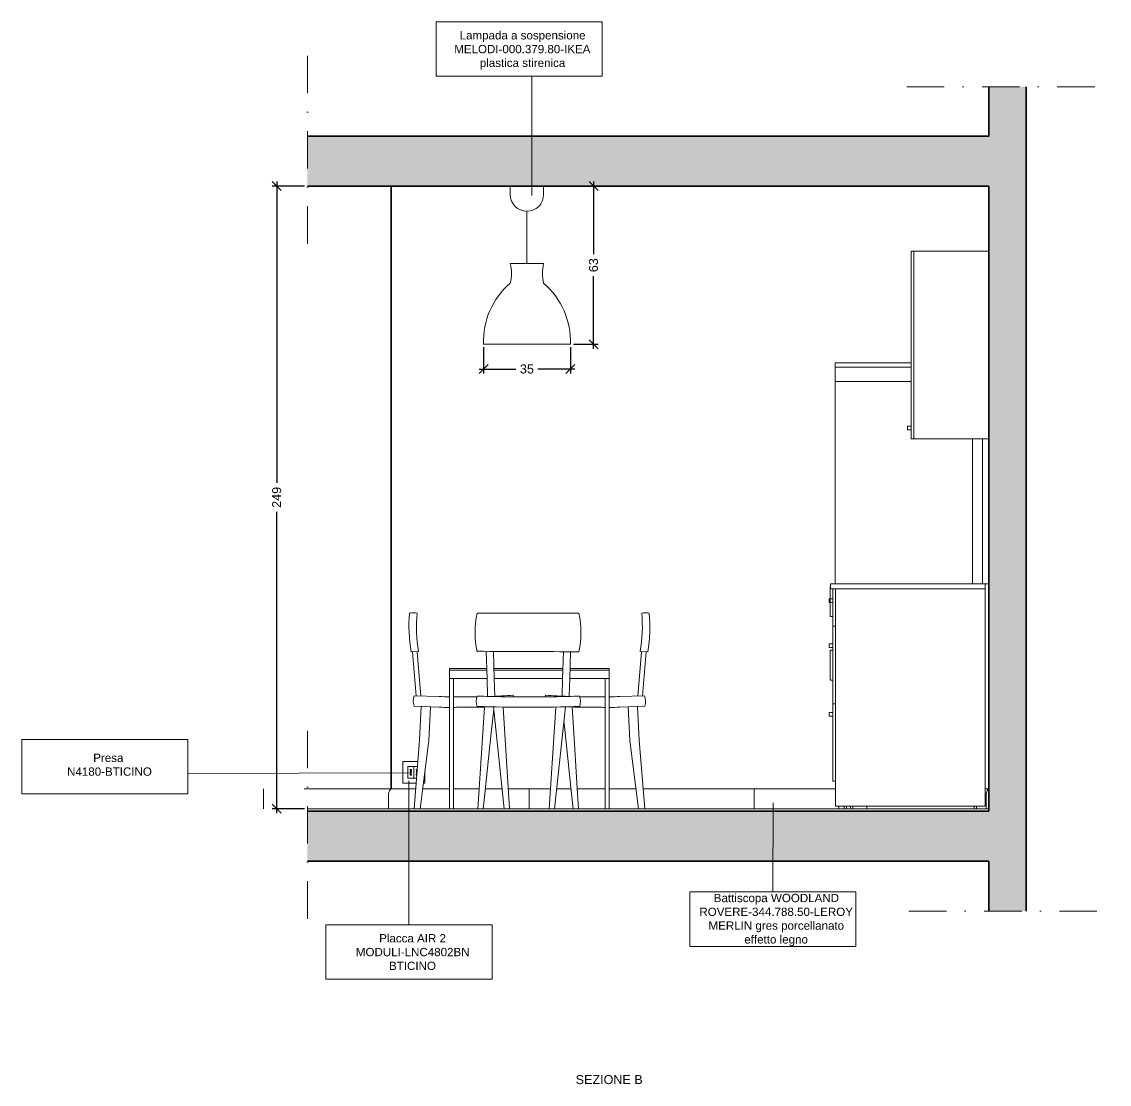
# Model space of a CAD drawing. Header units: inches. Extents: x -326 to 7826, y -681 to 1655.
# Drawn here: x -326.1 to 109, y -672.3 to -247.3 of the extents above; entities that cross this region are included whole.
import ezdxf

# ---------------------------------------------------------------- set-up
doc = ezdxf.new("R2010")
doc.units = ezdxf.units.IN
doc.header["$MEASUREMENT"] = 0
doc.linetypes.add('DASHDOT', pattern=[1, 0.5, -0.25, 0, -0.25])
for name, color, linetype, lineweight in [('A-ANNO-DIMS', 3, 'Continuous', 9), ('A-ANNO-SYMB', 3, 'Continuous', 18), ('A-FURN', 8, 'Continuous', 18), ('A-SECT C-MCUT', 9, 'Continuous', 20), ('A-SECT-MCUT', 2, 'Continuous', 35), ('A-WALL-FULL-INTR', 7, 'Continuous', 35), ('A-WALL-STUD', 4, 'Continuous', 18)]:
    doc.layers.add(name, color=color, linetype=linetype, lineweight=lineweight)
doc.styles.add('ARIAL', font='arial.ttf')
doc.styles.get("Standard").update_dxf_attribs({"font": 'arial.ttf'})
doc.dimstyles.new('TICK_36', dxfattribs={"dimtxt": 3.6, "dimasz": 3.6, "dimexe": 1.8, "dimexo": 1.2, "dimgap": 1.8, "dimtad": 0, "dimdec": 1, "dimzin": 0, "dimdsep": 46, "dimtxsty": 'ARIAL', "dimblk": 'OBLIQUE', "dimcen": 1.8, "dimdle": 1.8, "dimclrd": 3, "dimclre": 4, "dimclrt": 3, "dimadec": 0, "dimazin": 0, "dimtfac": 1, "dimtdec": 1, "dimtmove": 1, "dimatfit": 3, "dimldrblk": 'OBLIQUE', "dimfxl": 1, "dimtfill": 1, "dimtolj": 1, "dimtzin": 0, "dimarcsym": 0})

# ---------------------------------------------------------------- blocks, each defined once
blk = doc.blocks.new('_Oblique')
at = {"color": 0, "linetype": 'ByBlock', "lineweight": -2}
blk.add_line((-0.5, -0.5), (0.5, 0.5), dxfattribs=at)
blk = doc.blocks.new('*D49')
at = {"layer": 'A-ANNO-DIMS', "color": 1, "lineweight": -2, "transparency": 16777216}
for p, q in [((-105.38, -313.04), (-95.52, -313.04)), ((-105.38, -376.32), (-95.52, -376.32))]:
    blk.add_line(p, q, dxfattribs=at)
at = {"layer": 'A-ANNO-DIMS', "color": 3, "lineweight": -2, "transparency": 16777216}
for p, q in [((-97.32, -311.24), (-97.32, -340.29)), ((-97.32, -378.12), (-97.32, -349.07))]:
    blk.add_line(p, q, dxfattribs=at)
at = {"layer": 'Defpoints', "color": 0, "transparency": 16777216}
for p in [(-106.58, -313.04), (-97.32, -313.04), (-106.58, -376.32)]:
    blk.add_point(p, dxfattribs=at)
at = {"layer": 'A-ANNO-DIMS', "color": 3, "lineweight": -2, "transparency": 16777216, "xscale": 3.6, "yscale": 3.6, "zscale": 3.6}
for p, rotation in [((-97.32, -313.04), 90), ((-97.32, -376.32), 270)]:
    blk.add_blockref('_Oblique', p, dxfattribs=dict(at, rotation=rotation))
at = {"layer": 'A-ANNO-DIMS', "color": 3, "transparency": 16777216, "insert": (-97.32, -344.68), "char_height": 3.6, "attachment_point": 5, "rotation": 90, "style": 'ARIAL', "bg_fill": 3, "box_fill_scale": 1.25, "bg_fill_color": 256, "bg_fill_true_color": 13158600, "bg_fill_transparency": 0}
blk.add_mtext('\\A1;63', dxfattribs=at)
blk = doc.blocks.new('*D50')
at = {"layer": 'A-ANNO-DIMS', "color": 1, "lineweight": -2, "transparency": 16777216}
for p, q in [((-141.33, -377.52), (-141.33, -388.02)), ((-106.58, -377.52), (-106.58, -388.02))]:
    blk.add_line(p, q, dxfattribs=at)
at = {"layer": 'A-ANNO-DIMS', "color": 3, "lineweight": -2, "transparency": 16777216}
for p, q in [((-143.13, -386.22), (-128.35, -386.22)), ((-104.78, -386.22), (-119.57, -386.22))]:
    blk.add_line(p, q, dxfattribs=at)
at = {"layer": 'Defpoints', "color": 0, "transparency": 16777216}
for p in [(-141.33, -376.32), (-106.58, -376.32), (-106.58, -386.22)]:
    blk.add_point(p, dxfattribs=at)
at = {"layer": 'A-ANNO-DIMS', "color": 3, "lineweight": -2, "transparency": 16777216, "xscale": 3.6, "yscale": 3.6, "zscale": 3.6, "rotation": 180}
blk.add_blockref('_Oblique', (-141.33, -386.22), dxfattribs=at)
at = {"layer": 'A-ANNO-DIMS', "color": 3, "lineweight": -2, "transparency": 16777216, "xscale": 3.6, "yscale": 3.6, "zscale": 3.6}
blk.add_blockref('_Oblique', (-106.58, -386.22), dxfattribs=at)
at = {"layer": 'A-ANNO-DIMS', "color": 3, "transparency": 16777216, "insert": (-123.96, -386.22), "char_height": 3.6, "attachment_point": 5, "style": 'ARIAL', "bg_fill": 3, "box_fill_scale": 1.25, "bg_fill_color": 256, "bg_fill_true_color": 13158600, "bg_fill_transparency": 0}
blk.add_mtext('\\A1;35', dxfattribs=at)
blk = doc.blocks.new('*D72')
at = {"layer": 'A-ANNO-DIMS', "color": 1, "lineweight": -2, "transparency": 16777216}
for p, q in [((-212.99, -313.04), (-225.87, -313.04)), ((-212.99, -562.09), (-225.87, -562.09))]:
    blk.add_line(p, q, dxfattribs=at)
at = {"layer": 'A-ANNO-DIMS', "color": 3, "lineweight": -2, "transparency": 16777216}
for p, q in [((-224.07, -311.24), (-224.07, -431.75)), ((-224.07, -563.89), (-224.07, -443.38))]:
    blk.add_line(p, q, dxfattribs=at)
at = {"layer": 'Defpoints', "color": 0, "transparency": 16777216}
for p in [(-224.07, -313.04), (-211.79, -313.04), (-211.79, -562.09)]:
    blk.add_point(p, dxfattribs=at)
at = {"layer": 'A-ANNO-DIMS', "color": 3, "lineweight": -2, "transparency": 16777216, "xscale": 3.6, "yscale": 3.6, "zscale": 3.6}
for p, rotation in [((-224.07, -313.04), 90), ((-224.07, -562.09), 270)]:
    blk.add_blockref('_Oblique', p, dxfattribs=dict(at, rotation=rotation))
at = {"layer": 'A-ANNO-DIMS', "color": 3, "transparency": 16777216, "insert": (-224.07, -437.56), "char_height": 3.6, "attachment_point": 5, "rotation": 90, "style": 'ARIAL', "bg_fill": 3, "box_fill_scale": 1.25, "bg_fill_color": 256, "bg_fill_true_color": 13158600, "bg_fill_transparency": 0}
blk.add_mtext('\\A1;249', dxfattribs=at)

msp = doc.modelspace()

# ---------------------------------------------------------------- hatches: boundary and pattern name
at = {"layer": 'A-WALL-STUD'}
h = msp.add_hatch(color=256, dxfattribs=at)
h.dxf.hatch_style = 1
h.paths.add_polyline_path([(60.83, -313.04), (60.83, -563.04), (-211.79, -563.04), (-211.79, -583.04), (60.83, -583.04), (60.83, -603.04), (75.83, -603.04), (75.83, -273.29), (60.83, -273.29), (60.83, -293.04), (-211.79, -293.04), (-211.79, -313.04)])

# ---------------------------------------------------------------- linework, layer by layer
at = {"layer": 'A-ANNO-DIMS'}
for points in [[(-160.32, -269.09), (-93.87, -269.09), (-93.87, -247.31), (-160.32, -247.31)], [(-326.07, -556.19), (-259.62, -556.19), (-259.62, -534.41), (-326.07, -534.41)], [(-58.8, -617.16), (7.65, -617.16), (7.65, -595.38), (-58.8, -595.38)], [(-204.38, -630.28), (-137.93, -630.28), (-137.93, -608.5), (-204.38, -608.5)]]:
    msp.add_lwpolyline(points, close=True, dxfattribs=at)
at = {"layer": 'A-ANNO-SYMB', "color": 3}
for p, q in [((-122, -269.09), (-122, -316.77)), ((-170.54, -547.7), (-259.62, -548)), ((-171.16, -608.5), (-171.16, -551.01)), ((-25.57, -595.38), (-25.38, -559.73))]:
    msp.add_line(p, q, dxfattribs=at)
at = {"layer": 'A-FURN'}
for p, q in [((29.83, -414.09), (29.83, -339.09)), ((29.83, -339.09), (60.83, -339.09)), ((30.83, -414.09), (30.83, -339.09)), ((-0.67, -383.69), (-0.67, -472.09)), ((-0.67, -383.69), (29.83, -383.69)), ((29.83, -383.69), (-0.67, -383.69)), ((29.83, -385.49), (-0.67, -385.49)), ((-0.67, -391.19), (29.83, -391.19)), ((29.83, -409.09), (28.33, -409.09)), ((28.33, -409.09), (28.33, -410.59)), ((28.33, -410.59), (29.83, -410.59)), ((60.83, -414.09), (29.83, -414.09)), ((54.33, -414.09), (54.33, -472.09)), ((58.33, -472.09), (58.33, -414.09)), ((-2.57, -472.09), (59.43, -472.09)), ((-2.57, -472.09), (-2.57, -474.09)), ((59.43, -474.09), (-2.57, -474.09)), ((-1.57, -474.09), (-1.57, -551.09)), ((-0.57, -474.09), (-0.57, -561.09)), ((60.83, -472.09), (58.33, -472.09)), ((59.43, -472.09), (59.43, -561.09)), ((-1.57, -478.09), (-3.07, -478.09)), ((-3.07, -478.09), (-3.07, -479.59)), ((-3.07, -479.59), (-1.57, -479.59)), ((-143.88, -483.86), (-103.2, -483.86)), ((-0.57, -489.09), (-1.57, -489.09)), ((-167.29, -499.26), (-170.29, -499.33)), ((-168.28, -516.96), (-169.73, -499.36)), ((-166.35, -517.05), (-167.81, -499.32)), ((-140.21, -499.14), (-139.89, -510.02)), ((-137.35, -499.16), (-137.03, -510.02)), ((-109.36, -499.28), (-109.68, -510.02)), ((-106.5, -499.28), (-106.82, -510.02)), ((-79.6, -517.05), (-78.13, -499.32)), ((-78.65, -499.26), (-75.65, -499.33)), ((-77.66, -516.96), (-76.22, -499.36)), ((-1.57, -496.09), (-3.07, -496.09)), ((-3.07, -496.09), (-3.07, -497.59)), ((-3.07, -497.59), (-1.57, -497.59)), ((-154.92, -505.96), (-140.01, -505.96)), ((-154.92, -505.96), (-154.92, -506.67)), ((-137.15, -505.96), (-109.56, -505.96)), ((-106.7, -505.96), (-91.02, -505.96)), ((-91.02, -505.96), (-91.02, -510.02)), ((-139.89, -510.02), (-139.68, -516.89)), ((-137.03, -510.02), (-136.82, -516.96)), ((-109.68, -510.02), (-109.88, -517.09)), ((-106.82, -510.02), (-107.02, -516.97)), ((-91.02, -510.02), (-105.84, -510.02)), ((-159.11, -517.18), (-169.07, -516.92)), ((-145.19, -517.36), (-150.44, -517.4)), ((-100.75, -517.36), (-95.51, -517.4)), ((-86.83, -517.18), (-76.87, -516.92)), ((-159.11, -521.52), (-169.13, -521.05)), ((-166.26, -521.2), (-166.91, -534.67)), ((-162.52, -521.35), (-163.16, -534.77)), ((-145.73, -521.52), (-150.83, -521.53)), ((-140.99, -521.53), (-141.64, -531.81)), ((-133.04, -562.09), (-137.37, -521.37)), ((-133.52, -521.45), (-130.9, -562.09)), ((-112.42, -521.43), (-115.04, -562.09)), ((-112.9, -562.09), (-108.57, -521.35)), ((-105.92, -521.39), (-105.26, -531.81)), ((-100.21, -521.52), (-95.12, -521.53)), ((-86.83, -521.52), (-76.82, -521.05)), ((-83.42, -521.35), (-82.78, -534.77)), ((-79.68, -521.2), (-79.04, -534.67)), ((-0.57, -520.09), (-1.57, -520.09)), ((-138.24, -531.81), (-137.25, -522.48)), ((-1.57, -523.59), (-3.07, -523.59)), ((-3.07, -523.59), (-3.07, -525.09)), ((-3.07, -525.09), (-1.57, -525.09)), ((-108.66, -531.81), (-109.17, -527)), ((-166.91, -534.67), (-169.1, -562.09)), ((-163.16, -534.77), (-166.61, -562.09)), ((-141.64, -531.81), (-143.2, -556.11)), ((-138.24, -531.81), (-140.81, -556.11)), ((-108.66, -531.81), (-106.09, -556.11)), ((-105.26, -531.81), (-103.7, -556.11)), ((-82.78, -534.77), (-79.33, -562.09)), ((-79.03, -534.67), (-76.84, -562.09)), ((-167.59, -543.23), (-173.61, -543.23)), ((-173.61, -543.23), (-173.61, -551.83)), ((-168.65, -545.23), (-171.61, -545.23)), ((-171.61, -545.23), (-171.61, -549.83)), ((-171.61, -545.23), (-169.21, -545.23)), ((-170.55, -546.99), (-170.55, -546.77)), ((-170.55, -548.07), (-170.55, -548.29)), ((-170.23, -546.77), (-170.23, -546.99)), ((-170.23, -548.29), (-170.23, -548.07)), ((-167.75, -545.23), (-169.21, -545.23)), ((-169.21, -545.23), (-169.21, -549.83)), ((-169.21, -545.23), (-167.75, -545.23)), ((-168.15, -546.99), (-168.15, -546.77)), ((-168.15, -548.07), (-168.15, -548.29)), ((-164.81, -551.83), (-164.81, -547.83)), ((-173.61, -551.83), (-168.28, -551.83)), ((-171.61, -549.83), (-168.65, -549.83)), ((-169.21, -549.83), (-168.12, -549.83)), ((-165.31, -551.83), (-164.81, -551.83)), ((-1.57, -551.09), (-0.57, -551.09)), ((-229.42, -554.09), (-229.42, -562.09)), ((-213.02, -554.09), (-168.46, -554.09)), ((-179.31, -556.09), (-179.31, -562.09)), ((-165.6, -554.09), (-154.92, -554.09)), ((-153.38, -554.09), (-143.07, -554.09)), ((-143.2, -556.11), (-143.58, -562.09)), ((-141.44, -562.09), (-140.81, -556.11)), ((-140.59, -554.09), (-133.89, -554.09)), ((-131.42, -554.09), (-123.02, -554.09)), ((-123.02, -554.09), (-123.02, -562.09)), ((-123.02, -554.09), (-114.52, -554.09)), ((-112.05, -554.09), (-106.31, -554.09)), ((-105.46, -562.09), (-106.09, -556.11)), ((-103.83, -554.09), (-92.7, -554.09)), ((-103.7, -556.11), (-103.32, -562.09)), ((-91.02, -554.09), (-80.34, -554.09)), ((-77.48, -554.09), (-33.02, -554.09)), ((-33.02, -554.09), (-0.57, -554.09)), ((-33.02, -554.09), (-33.02, -562.09)), ((59.43, -554.09), (60.83, -554.09)), ((59.83, -556.09), (59.83, -562.09)), ((60.83, -554.09), (60.83, -562.09)), ((59.43, -561.09), (-0.57, -561.09)), ((0.83, -561.09), (0.83, -562.09)), ((2.93, -561.09), (2.93, -562.09)), ((3.93, -562.09), (3.93, -561.09)), ((5.43, -561.09), (5.43, -562.09)), ((6.43, -562.09), (6.43, -561.09)), ((11.98, -561.09), (11.98, -562.09)), ((54.93, -562.09), (54.93, -561.09)), ((55.93, -561.09), (55.93, -562.09)), ((-153.38, -563.04), (-136.03, -563.04)), ((2.93, -562.09), (3.93, -562.09)), ((5.43, -562.09), (6.43, -562.09)), ((55.93, -562.09), (54.93, -562.09))]:
    msp.add_line(p, q, dxfattribs=at)
at = {"layer": 'A-FURN', "linetype": 'Continuous', "lineweight": 0}
for p, q in [((-154.92, -506.67), (-154.92, -510.02)), ((-154.92, -510.02), (-154.92, -506.67)), ((-154.92, -506.67), (-139.99, -506.67)), ((-137.12, -506.67), (-109.58, -506.67)), ((-106.72, -506.67), (-91.02, -506.67)), ((-154.92, -510.02), (-154.92, -562.09)), ((-154.92, -562.09), (-154.92, -510.02)), ((-139.89, -510.02), (-154.92, -510.02)), ((-153.38, -510.02), (-153.38, -562.09)), ((-153.38, -562.09), (-153.38, -510.02)), ((-109.68, -510.02), (-137.03, -510.02)), ((-105.84, -510.02), (-106.82, -510.02)), ((-92.7, -510.02), (-92.7, -562.09)), ((-92.7, -562.09), (-92.7, -510.02)), ((-91.02, -510.02), (-91.02, -562.09)), ((-91.02, -562.09), (-91.02, -510.02)), ((-153.38, -563.04), (-154.92, -563.04)), ((-154.92, -563.04), (-153.38, -563.04)), ((-91.02, -563.04), (-92.7, -563.04)), ((-92.7, -563.04), (-91.02, -563.04))]:
    msp.add_line(p, q, dxfattribs=at)
at = {"layer": 'A-FURN'}
for points in [[(-130.64, -313.04), (-117.27, -313.04)], [(-130.64, -313.04), (-130.64, -316.42)], [(-117.27, -313.04), (-117.27, -316.42)], [(-123.96, -344.06), (-123.96, -323.11)], [(-130.64, -344.06), (-123.96, -344.06)], [(-117.27, -344.06), (-123.96, -344.06)], [(-141.33, -376.32), (-106.58, -376.32)], [(-2.57, -473.2), (-2.67, -473.2), (-2.67, -485.2), (-1.57, -485.2)], [(-1.57, -498.68), (-2.67, -498.68), (-2.67, -510.68), (-1.57, -510.68)]]:
    msp.add_lwpolyline(points, dxfattribs=at)
for points in [[(-170.29, -499.33, -0.066438), (-170.92, -483.93, -3.035344)], [(-167.29, -499.26, -0.066438), (-167.92, -483.87, -3.035344)], [(-78.65, -499.26, 0.066438), (-78.03, -483.87, 3.035344)], [(-75.65, -499.33, 0.066438), (-75.02, -483.93, 3.035344)], [(-169.07, -516.92, 0.162787), (-169.12, -521.06, 0.892277)], [(-143.86, -517.03, 0.162787), (-143.92, -521.18, 0.892277)], [(-129.46, -516.74, -0.024868), (-129.28, -517.37, -0.024868)], [(-116.48, -516.74, 0.024508), (-116.66, -517.36, 0.024508)], [(-102.9, -517.03, -0.162787), (-102.85, -521.18, -0.892277)], [(-76.87, -516.92, -0.162787), (-76.82, -521.06, -0.892277)]]:
    msp.add_lwpolyline(points, format="xyb", dxfattribs=at)
msp.add_circle((-170.39, -547.53), 0.241, dxfattribs=at)
for centre, radius, start, end in [((-123.96, -316.42), 6.68, 180, 0), ((-145.72, -347.98), 15.58, 345.4453, 14.5547), ((-102.19, -347.98), 15.58, 165.4453, 194.5547), ((-110.79, -375.13), 30.56, 130.5068, 182.2392), ((-137.12, -375.13), 30.56, 357.7608, 49.4932), ((-169.29, -489.5), 5.8, 76.3165, 106.3618), ((-109.66, -491.57), 35.07, 167.2938, 192.7062), ((-137.41, -491.57), 35.07, 347.2938, 12.7062), ((-76.65, -489.5), 5.8, 73.6382, 103.6835), ((-101.99, 4526.99), 5026.28, 269.52254, 269.98626), ((-151.69, -397.87), 119.53, 266.4437, 268.4525), ((-151.69, -397.87), 119.53, 269.1892, 270.6021), ((-150.77, -172.63), 344.77, 270.9269, 271.1313), ((-123.4, 63.04), 580.44, 267.97919, 268.48283), ((-150.77, -172.63), 344.77, 271.9951, 273.5429), ((-123.38, 64.03), 581.43, 268.48433, 272.01878), ((-95.18, -172.63), 344.77, 266.4571, 267.9438), ((-123.4, 63.04), 580.44, 271.56481, 272.02335), ((-95.18, -172.63), 344.77, 268.7309, 269.0731), ((-94.25, -397.87), 119.53, 269.3979, 270.7418), ((-94.25, -397.87), 119.53, 271.5475, 273.5563), ((-154.9, -280.62), 240.94, 269.0003, 269.9959), ((-154.9, -280.62), 240.94, 270.3613, 270.97), ((-150.7, -181.74), 339.82, 270.8383, 272.0445), ((-123.38, 63.09), 584.63, 267.98703, 272.01281), ((-123.45, 58.9), 580.44, 268.50547, 268.62592), ((-95.24, -181.74), 339.82, 267.8967, 269.1617), ((-91.04, -280.62), 240.94, 269.03, 269.6044), ((-91.04, -280.62), 240.94, 270.0041, 270.9997), ((-170.39, -546.59), 0.241, 311.8103, 228.1897), ((-167.99, -546.59), 0.241, 53.0589, 228.1897), ((-167.99, -547.53), 0.241, 72.4311, 278.4326), ((-170.39, -548.47), 0.241, 131.8103, 48.1897), ((-167.99, -548.47), 0.241, 131.8103, 260.527), ((-175.97, -556.51), 3.37, 134.0361, 172.8338), ((63.17, -556.51), 3.37, 134.0361, 172.8338)]:
    msp.add_arc(centre, radius, start, end, dxfattribs=at)
for points in [[(-170.55, -546.99), (-170.55, -547.1), (-170.23, -547.1), (-170.23, -546.99)], [(-170.55, -548.07), (-170.55, -547.96), (-170.23, -547.96), (-170.23, -548.07)], [(-168.15, -546.99), (-168.15, -547.06), (-167.99, -547.09), (-167.9, -547.06)], [(-168.15, -548.07), (-168.15, -548.01), (-168.06, -547.98), (-167.97, -547.99)]]:
    msp.add_open_spline(points, degree=3, dxfattribs=at)
at = {"layer": 'A-SECT C-MCUT', "linetype": 'DASHDOT', "ltscale": 30}
for p, q in [((-211.79, -260.92), (-211.79, -341.05)), ((28.01, -273.29), (108.14, -273.29)), ((-211.79, -530.92), (-211.79, -611.05)), ((28.89, -603.04), (109.02, -603.04))]:
    msp.add_line(p, q, dxfattribs=at)
at = {"layer": 'A-SECT-MCUT'}
for p, q in [((75.83, -603.04), (75.83, -273.29)), ((60.83, -293.04), (-211.79, -293.04)), ((60.83, -313.04), (-211.79, -313.04)), ((60.83, -563.04), (60.83, -313.04)), ((-211.79, -563.04), (60.83, -563.04)), ((-211.79, -583.04), (60.83, -583.04)), ((60.83, -583.04), (60.83, -603.04))]:
    msp.add_line(p, q, dxfattribs=at)
msp.add_lwpolyline([(60.83, -293.04), (60.83, -273.29)], dxfattribs=at)
at = {"layer": 'A-WALL-FULL-INTR', "color": 9}
msp.add_line((-178.31, -313.04), (-178.31, -554.09), dxfattribs=at)
at = {"layer": 'A-WALL-STUD'}
msp.add_line((-211.79, -562.09), (60.83, -562.09), dxfattribs=at)

# ---------------------------------------------------------------- texts
at = {"color": 3, "insert": (-104.46, -668.66), "char_height": 3.6, "attachment_point": 1, "style": 'ARIAL'}
msp.add_mtext_dynamic_manual_height_columns('SEZIONE B', width=106.8652, gutter_width=12.5, heights=[0], dxfattribs=at)
at = {"layer": 'A-ANNO-SYMB', "color": 3, "char_height": 3.3105, "attachment_point": 1}
for s, insert in [('\\pi6.18901;{\\C256;Lampada a sospensione \\P\\pi4.0415;MELODI-000.379.80-IKEA \\P\\pi14.27888;plastica stirenica}', (-157.08, -251.07)), ('\\pi25.35742;{\\C256;Presa\\P\\pi13.62063; N4180-BTICINO}', (-322.84, -540.08)), ('\\pi6.35612;{\\C256;Battiscopa WOODLAND \\P\\pi0.60345;ROVERE-344.788.50-LEROY \\P\\pi4.26054;MERLIN gres porcellanato \\P\\pi18.56374;effetto legno}', (-55.56, -596.16)), ('\\pi18.05566;{\\C256;Placca AIR 2 \\P\\pi8.73735;MODULI-LNC4802BN\\P\\pi22.01647;BTICINO}', (-201.14, -612.26))]:
    msp.add_mtext_dynamic_manual_height_columns(s, width=62.2428, gutter_width=1, heights=[0], dxfattribs=dict(at, insert=insert))

# ---------------------------------------------------------------- next in the draw order: dimensions: what is measured, and where the dimension line sits
at = {"layer": 'A-ANNO-DIMS'}
dim = msp.add_linear_dim(base=(-224.07, -313.04), p1=(-211.79, -562.09), p2=(-211.79, -313.04), angle=90, dimstyle='TICK_36', override={"dimdec": 0, "dimclre": 1}, dxfattribs=at)
dim.commit()
dim.dimension.update_dxf_attribs({"geometry": '*D72', "text_midpoint": (-224.07, -437.56)})
dim = msp.add_linear_dim(base=(-97.32, -313.04), p1=(-106.58, -376.32), p2=(-106.58, -313.04), angle=90, dimstyle='TICK_36', override={"dimdec": 0, "dimclre": 1}, dxfattribs=at)
dim.commit()
dim.dimension.update_dxf_attribs({"geometry": '*D49', "text_midpoint": (-97.32, -344.68), "dimtype": 160})

# ---------------------------------------------------------------- next in the draw order: dimensions: what is measured, and where the dimension line sits
dim = msp.add_linear_dim(base=(-106.58, -386.22), p1=(-141.33, -376.32), p2=(-106.58, -376.32), dimstyle='TICK_36', override={"dimdec": 0, "dimclre": 1}, dxfattribs=at)
dim.commit()
dim.dimension.update_dxf_attribs({"geometry": '*D50', "text_midpoint": (-123.96, -386.22)})

doc.saveas('drawing.dxf')
